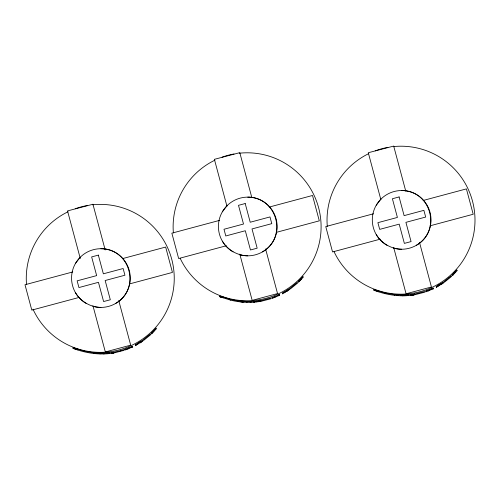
<?xml version="1.0" encoding="UTF-8"?>
<svg xmlns="http://www.w3.org/2000/svg" width="500" height="500" viewBox="0 0 500 500"><rect width="100%" height="100%" fill="white"/><g stroke="black" fill="none" stroke-linecap="round" stroke-linejoin="round"><path stroke-width="0.75" d="M402.144 295.738L402.144 295.025M401.887 295.744L401.894 295.025M100.069 353.919L100.081 353.206M246.925 302.337L246.938 301.625M400.819 295.744L400.838 295.031M243.738 302.206L243.787 301.494M397.638 295.613L397.681 294.9M95.944 353.694L96 352.981M242.8 302.113L242.856 301.4M396.7 295.519L396.756 294.806M95.806 353.681L95.869 352.969M242.662 302.1L242.719 301.388M396.562 295.506L396.619 294.794M95.556 353.656L95.619 352.944M242.413 302.075L242.469 301.363M396.306 295.481L396.369 294.769M94.906 353.594L94.975 352.881M111.912 353.225L111.806 352.519L112.188 353.2L112.256 352.469L112.45 353.169M241.762 302.013L241.831 301.3M258.762 301.644L258.663 300.938L259.044 301.619L259.113 300.887L259.306 301.588M412.663 295.056L412.562 294.344L412.944 295.025L413.013 294.3L413.206 294.994M94.656 353.569L94.725 352.856M241.513 301.988L241.581 301.275M93.581 353.462L93.663 352.75L103.356 353.188L103.369 353.906M240.438 301.881L240.519 301.169M394.338 295.287L394.419 294.575L404.106 295.019L404.125 295.731M106.662 353.075L109.356 352.781L109.262 353.512L109.188 352.8M256.112 301.931L256.212 301.2M83.65 351.712L83.825 351.019L73 347.619L72.794 348.3C85.962 353.25 100.363 355.513 114.288 352.844M261.144 301.262C251 303.119 240.5 302.594 230.506 300.131L230.675 299.438L219.856 296.038L219.65 296.719M384.4 293.538L384.575 292.844L373.756 289.444L373.55 290.131C386.712 295.075 401.112 297.337 415.044 294.669M77.881 349.9L78.081 349.212M378.631 291.725L378.837 291.038M73.475 348.519L73.694 347.831M73.612 348.562L73.838 347.881M73.819 348.625L74.037 347.944M75 348.994L75.2 348.306M75.188 349.056L75.4 348.375M75.656 349.2L75.881 348.525M76.35 349.419L76.562 348.738M220.331 296.938L220.544 296.25M220.469 296.975L220.694 296.3M220.675 297.044L220.894 296.363M221.856 297.413L222.056 296.725M222.044 297.475L222.256 296.794M223.2 297.838L223.419 297.156M374.231 290.344L374.444 289.662M374.381 290.387L374.581 289.706M374.569 290.45L374.794 289.769M376.406 291.025L376.631 290.35M377.1 291.244L377.319 290.562M125.406 349.162L124.763 349.369L125 350.044L132.744 346.906L132.438 346.256L132.056 347.212L131.756 346.562M279.294 294.675L278.913 295.625L278.606 294.981L271.619 297.787L271.856 298.463L279.6 295.325L279.294 294.675L278.612 294.975M433.188 288.087L425.513 291.194L425.75 291.869L433.5 288.731L433.188 288.087L432.806 289.037L432.506 288.387L431.287 288.925M75.487 263.387L80.15 257.312M222.344 211.806L227.006 205.731M376.244 205.219L380.906 199.137M156.1 328.05L151.131 333.344L151.625 333.862L156.625 328.537M302.95 276.469L297.987 281.762L298.481 282.281L303.475 276.956M456.85 269.881L451.887 275.169L452.381 275.688L457.375 270.369M150.419 333.975L143.112 339.925M150.906 334.5L143.525 340.506M297.275 282.394L289.962 288.344M297.762 282.919L290.381 288.925M449.012 277.719L451.175 275.8M449.081 277.656L443.862 281.756M451.662 276.325L444.281 282.337M115.581 303.481C141.181 289.025 130.306 248.438 100.906 248.713M262.438 251.9C288.038 237.444 277.162 196.856 247.763 197.131M416.337 245.312C441.931 230.85 431.056 190.263 401.662 190.544M135.756 345.369L135.488 344.7L142.506 340.356L142.919 340.944L135.756 345.369L135.419 344.738L136 345.231M436.512 287.194L436.244 286.525L443.263 282.188L443.675 282.769L436.512 287.194L436.175 286.562L436.756 287.056M139.675 342.306L140.244 341.981M282.613 293.788L282.344 293.119L289.363 288.775L289.775 289.363L282.613 293.788L282.275 293.156L282.856 293.65M441 283.806L437.962 285.544L438.319 286.163M124.763 349.369L128.65 347.931L128.919 348.594M127.15 348.594L132.438 346.256M270.712 298.081L261.588 300.438M270.931 298.762L261.712 301.144M114.731 352.019L120.6 350.719M120.331 350.806L123.856 349.663M124.075 350.344L114.862 352.725M424.606 291.488L415.481 293.844M424.831 292.169L415.613 294.55M219.587 220.375L171.856 233.169L178.65 258.531L226.306 245.756M269.212 207.081L312.512 195.475L319.306 220.837L276.156 232.4M72.737 271.956L25 284.75L31.794 310.113L79.456 297.337M122.356 258.663L165.656 247.056L172.45 272.419L129.306 283.981M373.488 213.781L325.756 226.575L332.55 251.938L380.206 239.169M423.113 200.487L466.413 188.888L473.206 214.25L430.056 225.812M261.019 300.556L253.512 301.494M114.162 352.137L109.119 352.806L109.206 353.519M414.919 293.969L410.694 294.544M254 301.438L248.837 301.613M407.9 294.85L404.85 295.012L404.869 295.731M107.144 353.019L101.981 353.194M407.413 294.9L411.081 294.506L411.306 295.2L411.125 294.5L411.169 295.212M101.762 353.194L102.256 353.194M397.137 294.844L388.625 293.669M96.388 353.019L86.856 351.637M398.375 294.969L398.8 295.012M244.475 301.562L244.9 301.6M97.619 353.144L98.044 353.181M376.244 234.569C381.562 243.431 391.325 249.069 401.662 249.244M222.344 241.156C227.662 250.019 237.425 255.662 247.763 255.831M75.487 292.738C80.806 301.6 90.575 307.244 100.906 307.419M393.938 248.188L394.869 248.35M240.037 254.781L240.975 254.938M93.181 306.363L94.119 306.525M384.581 292.85L388.881 293.725M230.681 299.438L237.881 300.906L250.206 301.606L250.225 302.325M83.825 351.019L87.362 351.744M219.644 296.719L230.506 300.131M454.725 272.194L455.238 272.694M300.825 278.788L301.337 279.288M153.975 330.369L154.488 330.869M453.975 273.012L454.487 273.512M300.075 279.606L300.587 280.106M153.219 331.188L153.731 331.688M453.831 273.169L454.419 273.581M300.012 279.675L300.525 280.175M299.931 279.762L300.487 280.219M153.156 331.256L153.669 331.756M153.119 331.294L153.631 331.8M153.075 331.344L153.588 331.844M452.65 274.456L453.15 274.969M298.75 281.05L299.25 281.562M151.894 332.631L152.394 333.144M443.025 282.356L443.438 282.944M289.131 288.944L289.538 289.531M142.275 340.525L142.681 341.112M441.594 283.381L441.994 283.975M287.694 289.975L288.094 290.569M440.662 284L441.05 284.606M286.769 290.594L287.15 291.194M139.913 342.175L140.294 342.775M286.6 290.688L286.981 291.294M139.744 342.269L140.125 342.875M439.094 284.9L439.462 285.512M285.194 291.488L285.562 292.106M138.338 343.069L138.706 343.688M438.938 284.988L439.306 285.6M138.188 343.162L138.55 343.775M284.062 292.137L284.419 292.756M137.206 343.719L137.569 344.338M436.244 286.525L436.581 287.156M282.344 293.119L282.681 293.75M135.488 344.7L135.825 345.331M432.938 288.2L433.244 288.844M279.037 294.788L279.344 295.438M132.181 346.369L132.487 347.019M429.406 289.756L429.675 290.419M275.506 296.35L275.775 297.013M113.594 352.994L113.425 352.3L113.281 353.056M428.419 290.194L428.681 290.863M274.525 296.788L274.781 297.45M127.669 348.369L127.931 349.031M428.319 290.238L428.581 290.906M274.425 296.831L274.681 297.5M127.569 348.413L127.825 349.081M272.619 297.462L272.863 298.137M125.769 349.044L126.013 349.719M405.737 191.031L393.688 146.075L368.288 152.731L380.85 199.606M419.487 242.35L431.444 286.981L406.081 293.781L393.688 247.525M251.838 197.625L239.788 152.662L214.387 159.325L226.95 206.2M265.587 248.95L277.55 293.575L252.181 300.369L239.788 254.112M105.181 249.944L92.938 204.244L67.537 210.906L80.294 258.525M118.731 300.525L130.694 345.156L105.331 351.95L92.938 305.7M410.831 294.531L410.994 295.231L410.913 294.525M414.669 294.019L414.794 294.725M260.775 300.613L260.894 301.319M113.919 352.194L114.038 352.9M414.594 294.769L414.387 294.081M113.844 352.938L113.637 352.256M414.231 294.113L414.35 294.819M260.175 300.738L260.138 301.475M113.325 352.319L113.438 353.025M259.913 300.794L260.025 301.5M113.056 352.375L113.175 353.081M413.6 294.231L413.713 294.944M259.7 300.825L259.812 301.531M112.844 352.406L112.956 353.113M413.488 294.962L413.231 294.275M259.587 301.556L259.337 300.863M112.731 353.137L112.481 352.45M412.837 294.319L412.944 295.025M258.938 300.906L259.044 301.619M112.081 352.488L112.188 353.2M412.169 294.387L412.269 295.094M258.275 300.981L258.369 301.688M111.419 352.562L111.519 353.269M411.95 294.413L412.044 295.119M258.05 301.006L258.144 301.712M410.806 294.531L410.919 295.244M109.356 352.781L109.431 353.494M408.562 294.775L408.625 295.487M254.662 301.369L254.725 302.081M107.806 352.95L107.869 353.663M408.419 294.794L408.481 295.506M254.525 301.381L254.581 302.094M107.669 352.962L107.725 353.675M408.169 294.819L408.231 295.531M254.275 301.413L254.331 302.125M107.419 352.994L107.475 353.706M407.262 294.919L407.312 295.631M253.363 301.506L253.412 302.225M406.331 295.006L406.375 295.719M405.788 295.725L405.756 295.012L402.738 295.025L402.738 295.738M405.031 295.012L405.056 295.725M250.95 301.606L250.975 302.319M104.094 353.188L104.119 353.9M403.562 295.731L403.556 295.019L403.506 295.731M403.044 295.019L403.05 295.738M402.794 295.025L402.806 295.738M402.519 295.025L402.519 295.738M239.387 153.2A73.987 73.987 0 0 1 319.375 210.9A73.987 73.987 0 0 1 270.963 296.825A73.987 73.987 0 0 1 180.175 258.306M173.381 232.963A73.987 73.987 0 0 1 214.894 160.181M222.069 157.169A73.987 73.987 0 0 1 233.994 153.969M233.088 251.9A29.35 29.35 0 0 1 230.925 202.444A29.35 29.35 0 0 1 276.669 221.388A29.35 29.35 0 0 1 240.162 254.831M386.987 245.312A29.35 29.35 0 0 1 384.825 195.85A29.35 29.35 0 0 1 430.562 214.794A29.35 29.35 0 0 1 394.062 248.244M394.062 146.531A73.987 73.987 0 0 1 473.381 204.819A73.987 73.987 0 0 1 424.619 290.319A73.987 73.987 0 0 1 334.069 251.713M327.281 226.369A73.987 73.987 0 0 1 368.794 153.594M375.231 150.844A73.987 73.987 0 0 1 387.894 147.381M92.537 204.788A73.987 73.987 0 0 1 172.575 262.738A73.987 73.987 0 0 1 123.619 348.575A73.987 73.987 0 0 1 32.987 309.181M26.525 284.544A73.987 73.987 0 0 1 68.037 211.762M75.213 208.75A73.987 73.987 0 0 1 87.137 205.55M86.231 303.481A29.35 29.35 0 0 1 84.075 254.025A29.35 29.35 0 0 1 129.812 272.969A29.35 29.35 0 0 1 93.312 306.419M222.725 296.938L222.506 297.619L222.738 296.944M245.206 203.538L238.5 205.331L243.506 224.031L223.994 229.256L225.787 235.969L245.306 230.738L250.463 249.975L257.169 248.181L252.013 228.938L271.781 223.644L269.981 216.931L250.219 222.231L245.206 203.538M98.35 255.119L91.644 256.913L96.656 275.613L77.138 280.837L78.931 287.55L98.45 282.319L103.606 301.556L110.312 299.762L105.156 280.519L124.925 275.225L123.131 268.519L103.362 273.812L98.35 255.119M399.106 196.944L392.4 198.744L397.406 217.438L377.887 222.669L379.688 229.375L399.206 224.144L404.363 243.388L411.069 241.588L405.913 222.344L425.681 217.05L423.881 210.344L404.113 215.637L399.106 196.944M141.237 342.15L140.844 341.55L141.231 342.156M426.763 291.544L426.519 290.869L426.763 291.544"/></g></svg>
